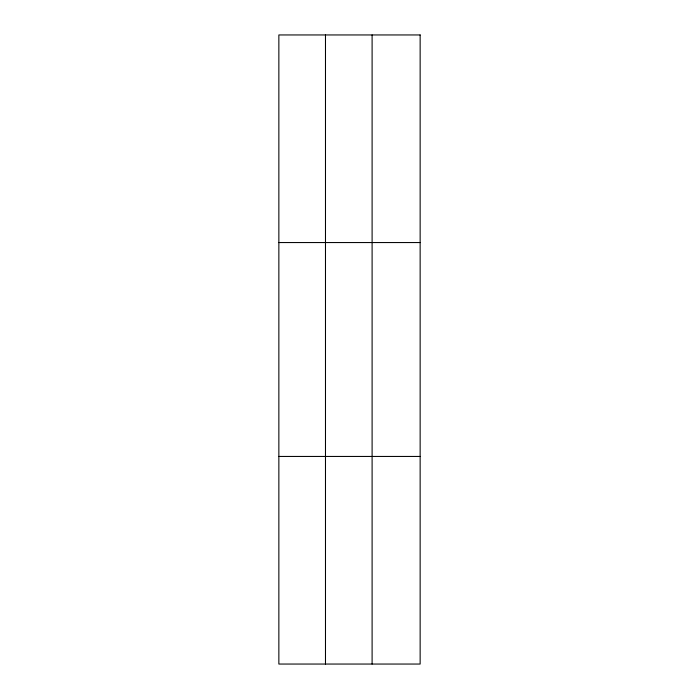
<?xml version="1.0" encoding="UTF-8"?>
<svg xmlns="http://www.w3.org/2000/svg" width="699" height="699" viewBox="0 0 699 699"><rect width="100%" height="100%" fill="white"/><g stroke="black" fill="none" stroke-linecap="round" stroke-linejoin="round"><path stroke-width="1.05" d="M325.481 34.95L325.481 664.05M372.104 34.95L372.104 664.05M278.857 242.553L420.143 242.553M278.857 456.447L420.143 456.447M420.143 34.95L420.143 664.05L278.857 664.05L278.857 34.95L420.143 34.95"/></g></svg>
